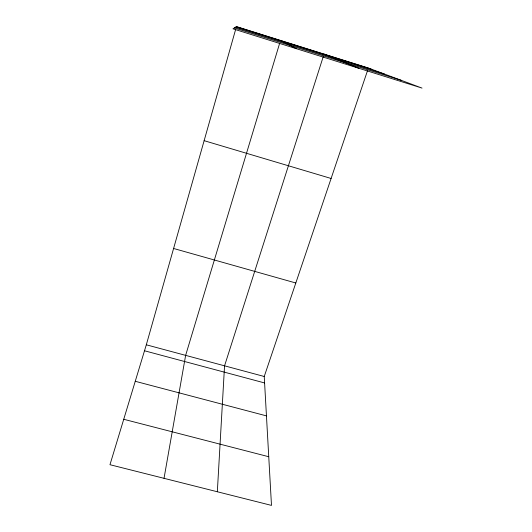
<?xml version="1.0" encoding="UTF-8"?>
<svg xmlns="http://www.w3.org/2000/svg" width="532" height="532" viewBox="0 0 532 532"><rect width="100%" height="100%" fill="white"/><g stroke="black" fill="none" stroke-linecap="round" stroke-linejoin="round"><path stroke-width="0.8" d="M217.335 491.761L224.551 365.823L323.303 56.459M164.029 478.328L185.635 355.363L279.553 43.597M367.612 70.357L264.238 376.49L271.486 505.4L109.971 464.709L146.313 344.796L235.543 29.792M123.737 419.283L268.753 456.735M135.254 381.291L266.452 415.878M144.505 350.768L264.597 382.94M146.313 344.796L264.238 376.49M173.598 248.477L295.812 282.991M204.135 140.674L331.103 178.473M236.281 26.706L370.957 68.994M235.43 27.245L384.23 73.955M234.333 27.943L401.161 80.285M324.055 54.111L358.821 68.269M280.504 40.439L296.43 48.705M236.447 26.6L232.976 28.808L422.029 88.093L368.397 68.036L236.447 26.6"/></g></svg>
